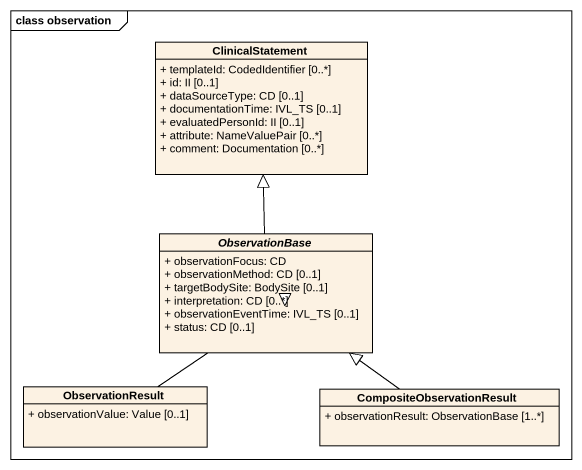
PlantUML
@startuml
mainframe class observation
hide circle
hide empty members
skinparam classAttributeIconSize 0
class ClinicalStatement {
  + templateId: CodedIdentifier [0..*]
  + id: II [0..1]
  + dataSourceType: CD [0..1]
  + documentationTime: IVL_TS [0..1]
  + evaluatedPersonId: II [0..1]
  + attribute: NameValuePair [0..*]
  + comment: Documentation [0..*]
}
abstract class ObservationBase {
  + observationFocus: CD
  + observationMethod: CD [0..1]
  + targetBodySite: BodySite [0..1]
  + interpretation: CD [0..*]
  + observationEventTime: IVL_TS [0..1]
  + status: CD [0..1]
}
class ObservationResult {
  + observationValue: Value [0..1]
}
class CompositeObservationResult {
  + observationResult: ObservationBase [1..*]
}
ObservationBase -up-|> ClinicalStatement
ObservationResult -up-|> ObservationBase
CompositeObservationResult -up-|> ObservationBase
@enduml
